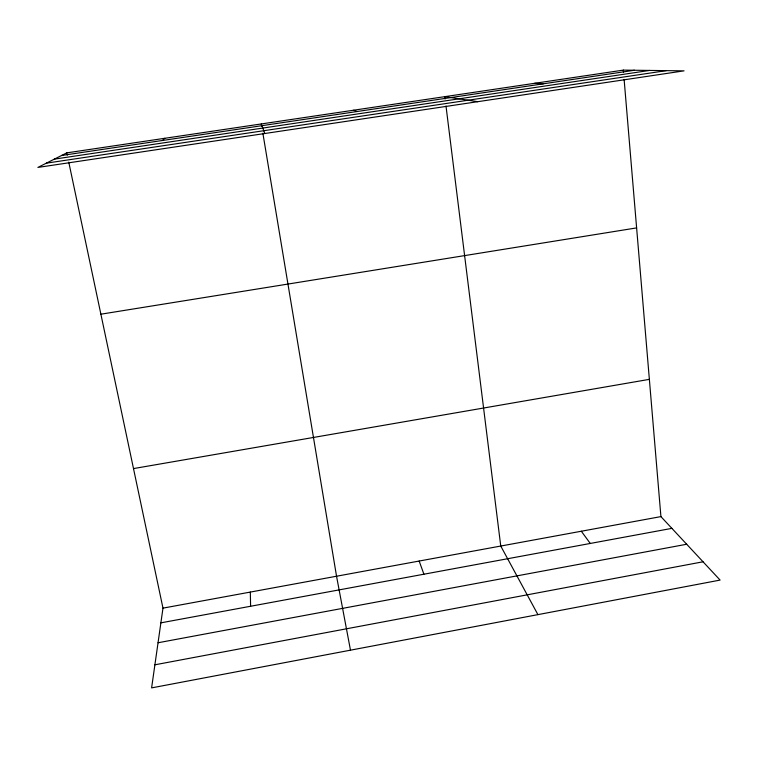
<?xml version="1.0" encoding="UTF-8"?>
<svg xmlns="http://www.w3.org/2000/svg" width="758" height="758" viewBox="0 0 758 758"><rect width="100%" height="100%" fill="white"/><g stroke="black" fill="none" stroke-linecap="round" stroke-linejoin="round"><path stroke-width="1.14" d="M68.76 162.117L162.979 608.134L151.609 687.885L720.1 580.088L660.919 516.605L624.118 79.419M162.506 140.486L164.77 138.288M66.799 152.86L37.9 167.423L684.067 70.854L623.332 70.115L66.799 152.86L67.291 155.172M154.897 664.804L703.045 561.792M160.876 622.849L671.882 528.364M158.043 642.756L686.691 544.244M162.979 608.134L660.919 516.605M133.503 468.586L649.36 379.351M100.88 314.2L636.616 227.902M61.54 155.504L634.446 70.248M54.377 159.123L649.549 70.437M46.361 163.159L666.367 70.636M534.693 83.295L543.297 83.816M477.786 101.686L444.832 96.654L445.126 98.995M353.721 110.204L357.084 111.53M581.329 531.235L590.274 543.458M537.915 614.634L500.754 546.044L445.998 106.035M419.165 561.043L423.911 574.213M264.769 133.522L261.33 123.933L261.718 126.264M350.48 650.175L336.543 576.232L262.874 133.256M623.332 70.115L623.531 72.436M250.329 592.074L250.595 606.258"/></g></svg>
